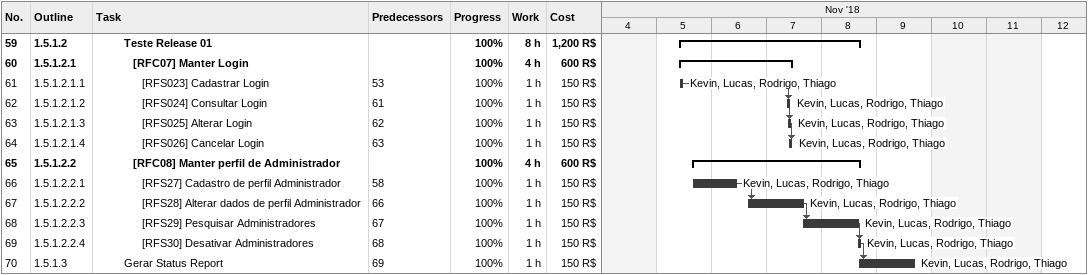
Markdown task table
| ID | WBS | Task | Start | Finish | Predecessors | Resources | % complete | Work (h) | Cost (R$) |
|---|---|---|---|---|---|---|---|---|---|
| 59 | 1.5.1.2 | **Teste Release 01** | 2018-11-05 | 2018-11-08 |  |  | 100 | 8 | 1200 |
| 60 | 1.5.1.2.1 | **[RFC07] Manter Login** | 2018-11-05 | 2018-11-07 |  |  | 100 | 4 | 600 |
| 61 | 1.5.1.2.1.1 | [RFS023] Cadastrar Login | 2018-11-05 | 2018-11-05 | 53 | Kevin, Lucas, Rodrigo, Thiago | 100 | 1 | 150 |
| 62 | 1.5.1.2.1.2 | [RFS024] Consultar Login | 2018-11-07 | 2018-11-07 | 61 | Kevin, Lucas, Rodrigo, Thiago | 100 | 1 | 150 |
| 63 | 1.5.1.2.1.3 | [RFS025] Alterar Login | 2018-11-07 | 2018-11-07 | 62 | Kevin, Lucas, Rodrigo, Thiago | 100 | 1 | 150 |
| 64 | 1.5.1.2.1.4 | [RFS026] Cancelar Login | 2018-11-07 | 2018-11-07 | 63 | Kevin, Lucas, Rodrigo, Thiago | 100 | 1 | 150 |
| 65 | 1.5.1.2.2 | **[RFC08] Manter perfil de Administrador** | 2018-11-05 | 2018-11-08 |  |  | 100 | 4 | 600 |
| 66 | 1.5.1.2.2.1 | [RFS27] Cadastro de perfil Administrador | 2018-11-05 | 2018-11-06 | 58 | Kevin, Lucas, Rodrigo, Thiago | 100 | 1 | 150 |
| 67 | 1.5.1.2.2.2 | [RFS28] Alterar dados de perfil Administrador | 2018-11-06 | 2018-11-07 | 66 | Kevin, Lucas, Rodrigo, Thiago | 100 | 1 | 150 |
| 68 | 1.5.1.2.2.3 | [RFS29] Pesquisar Administradores | 2018-11-07 | 2018-11-08 | 67 | Kevin, Lucas, Rodrigo, Thiago | 100 | 1 | 150 |
| 69 | 1.5.1.2.2.4 | [RFS30] Desativar Administradores | 2018-11-08 | 2018-11-08 | 68 | Kevin, Lucas, Rodrigo, Thiago | 100 | 1 | 150 |
| 70 | 1.5.1.3 | Gerar Status Report | 2018-11-08 | 2018-11-09 | 69 | Kevin, Lucas, Rodrigo, Thiago | 100 | 1 | 150 |
